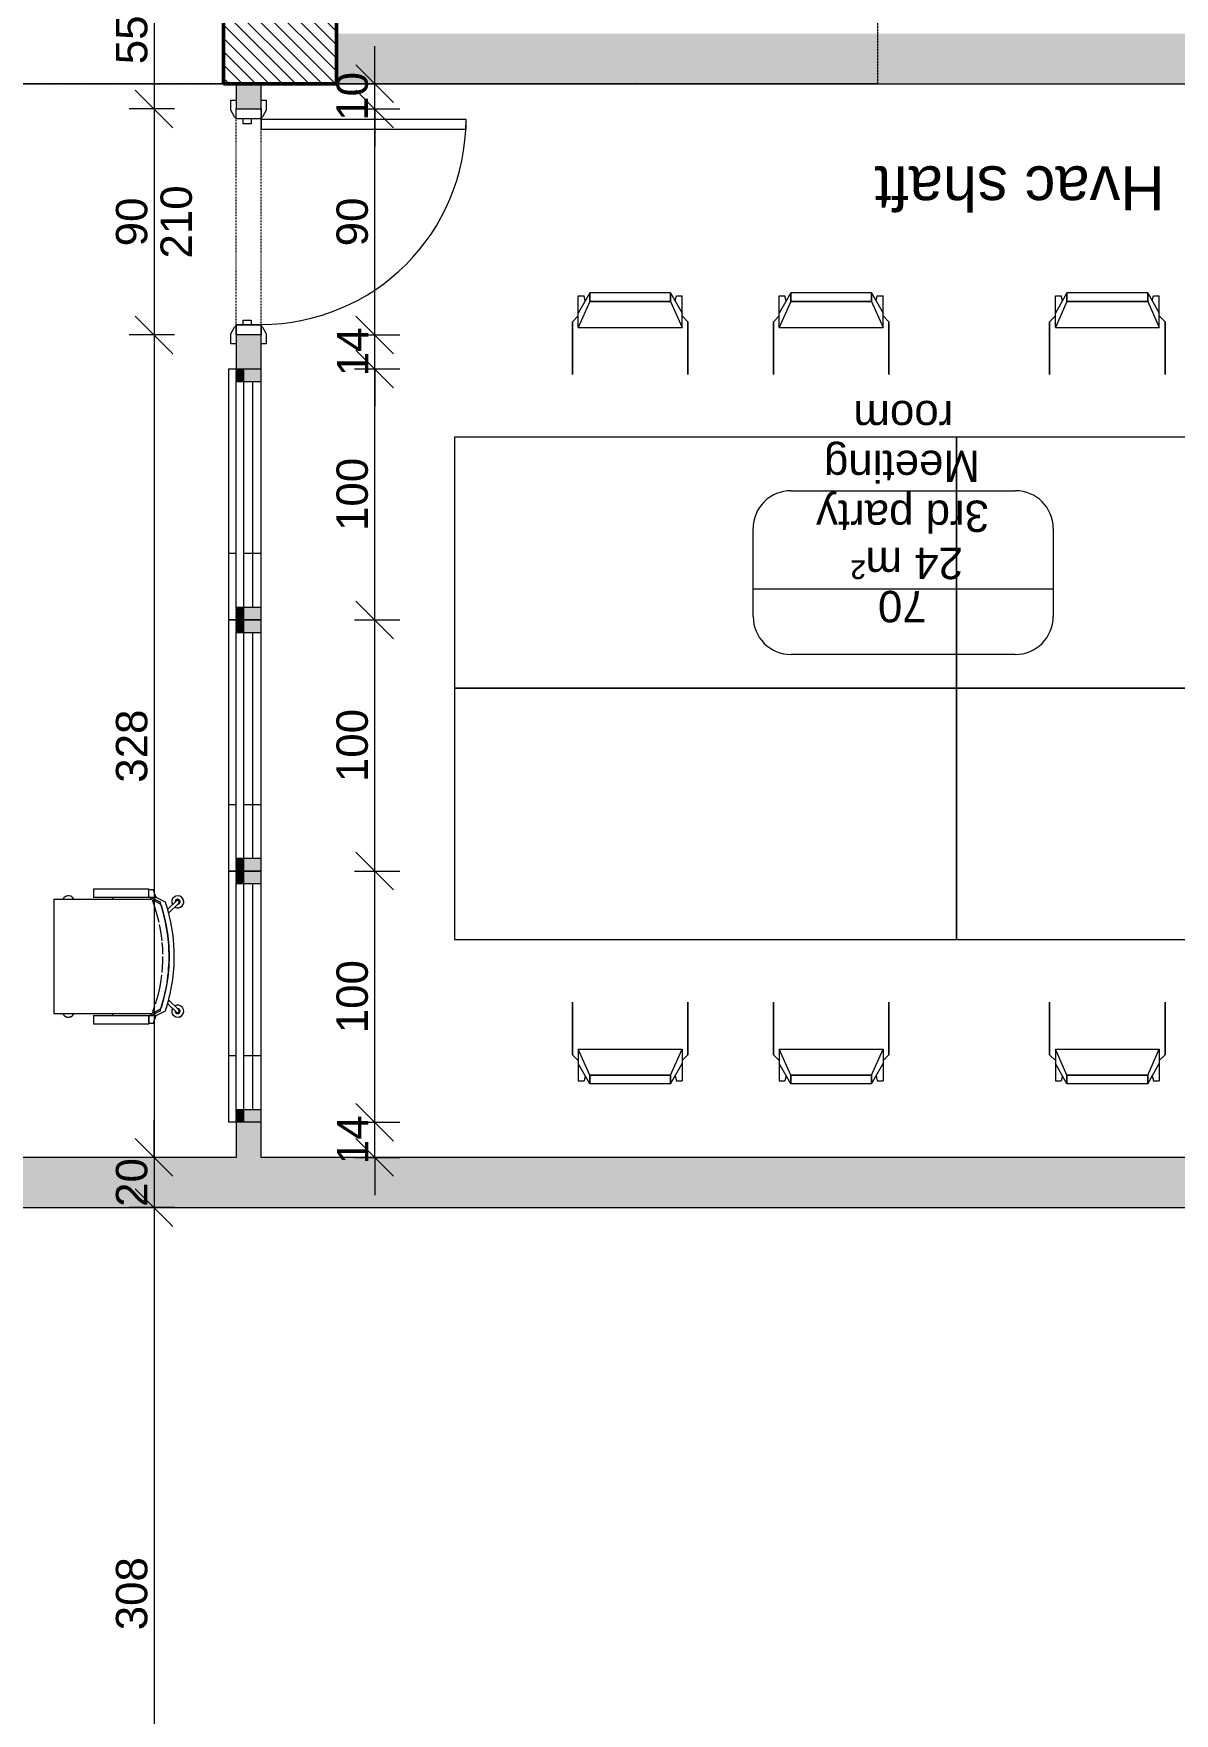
# Model space of a CAD drawing. Header units: centimetres. Extents: x -5566 to 5867, y -120 to 4683.
# Drawn here: x -4486 to -4031, y 1922 to 2590 of the extents above; entities that cross this region are included whole.
import ezdxf

# ---------------------------------------------------------------- set-up
doc = ezdxf.new("R2010")
doc.units = ezdxf.units.CM
doc.linetypes.add('Dash', pattern=[0.6, 0.3, -0.3])
doc.linetypes.add('Hidden_2', pattern=[0.6, 0.4, -0.2])
for name, color, linetype, lineweight in [('A-ANNO-DIMS', 211, 'Continuous', 5), ('A-AREA-IDEN', 2, 'Continuous', 5), ('A-DOOR', 31, 'Continuous', 13), ('A-DOOR-FRAM', 31, 'Continuous', 15), ('A-DOOR-HDLN', 31, 'Dash', 15), ('A-FLOR-OVHD', 1, 'Hidden_2', 18), ('A-GLAZ', 151, 'Continuous', 13), ('A-GLAZ-HDLN', 1, 'Dash', 15), ('A-WALL', 113, 'Continuous', 13), ('A-WALL-PATT', 111, 'Continuous', 20), ('G-ANNO-TEXT', 231, 'Continuous', 5), ('G-IMPT', 8, 'Continuous', 13), ('I-FURN', 30, 'Continuous', 13), ('I-WALL', 2, 'Continuous', 13), ('S-COLS', 52, 'Continuous', 13)]:
    doc.layers.add(name, color=color, linetype=linetype, lineweight=lineweight)
doc.styles.add('Arial', font='arial.ttf', dxfattribs={"height": 12.5})
doc.styles.add('Arial_3', font='arial.ttf', dxfattribs={"height": 17.5})
doc.dimstyles.new('100_200_2_5mm_Arial_cm', dxfattribs={"dimscale": 30.48, "dimtxt": 12.753242, "dimasz": 0.492126, "dimexe": 0.328084, "dimexo": 0.0625, "dimgap": 0.082021, "dimtad": 1, "dimdec": 0, "dimzin": 0, "dimdsep": 46, "dimtxsty": 'Arial', "dimblk1": 'OBLIQUE', "dimblk2": 'OBLIQUE', "dimsah": 1, "dimcen": 0.09, "dimdle": 0.328084, "dimazin": 0, "dimtfac": 1, "dimtdec": 4, "dimtix": 1, "dimtmove": 0, "dimatfit": 3, "dimfxl": 0.328084, "dimfxlon": 1, "dimtvp": 1, "dimtolj": 1, "dimtzin": 0, "dimlwd": 15, "dimlwe": 15, "dimarcsym": 2})
doc.dimstyles.new('200_100_2_5mm_Arial_cm___OpenHeight', dxfattribs={"dimscale": 30.48, "dimtxt": 12.753242, "dimasz": 0.492126, "dimexe": 0.328084, "dimexo": 0.0625, "dimgap": 0.082021, "dimtad": 1, "dimdec": 0, "dimzin": 0, "dimdsep": 46, "dimtxsty": 'Arial', "dimblk1": 'OBLIQUE', "dimblk2": 'OBLIQUE', "dimsah": 1, "dimcen": 0.09, "dimdle": 0.328084, "dimazin": 0, "dimtfac": 1, "dimtdec": 4, "dimtix": 1, "dimtmove": 0, "dimatfit": 3, "dimfxl": 0.328084, "dimfxlon": 1, "dimtvp": 1, "dimtolj": 1, "dimtzin": 0, "dimlwd": 18, "dimlwe": 18, "dimarcsym": 2})
pattern_1 = [(270, (1983.5, 585), (100, 6e-15), []), (0, (1983.5, 585), (0, 50), [])]
pattern_2 = [(270, (1883.5, 585), (100, 6e-15), []), (0, (1883.5, 585), (0, 50), [])]
pattern_3 = [(270, (1783.5, 585), (100, 6e-15), []), (0, (1783.5, 585), (0, 50), [])]

# ---------------------------------------------------------------- blocks, each defined once
blk = doc.blocks.new('AR_Structural_Columns_Concrete_Rec - 450 x 450mm-V6-Level _9_00')
at = {"layer": 'S-COLS'}
h = blk.add_hatch(dxfattribs=at)
h.set_pattern_fill('FP_9', color=8, style=0, pattern_type=2)
h.set_pattern_definition([(315, (-597.5, 1597.5), (2.6516504, 2.6516504), [])])
h.paths.add_polyline_path([(-22.5, -2.5), (-22.5, -22.5), (22.5, -22.5), (22.5, 22.5), (-22.5, 22.5)], flags=0)
at = {"layer": 'S-COLS', "lineweight": 50}
for p, q in [((22.5, 22.5), (-22.5, 22.5)), ((-22.5, 22.5), (-22.5, -22.5)), ((22.5, -22.5), (22.5, 22.5)), ((-22.5, -22.5), (22.5, -22.5))]:
    blk.add_line(p, q, dxfattribs=at)
blk = doc.blocks.new('AR_FUR_Table_Rec - L200xW100-373952-Level _9_00')
at = {"layer": 'I-FURN'}
for p, q in [((100, 50), (-100, 50)), ((-100, 50), (-100, -50)), ((100, -50), (100, 50)), ((-100, -50), (100, -50))]:
    blk.add_line(p, q, dxfattribs=at)
blk = doc.blocks.new('AR_FUR_Chair_Armless - 12ZSTG16_dwg-385050-Level _9_00')
at = {"layer": 'G-IMPT', "lineweight": 5}
for p, q in [((-57.45, 16.09), (-49.41, 20.68)), ((-57.45, 16.09), (-49.41, 20.68)), ((-56.3, 20.68), (-56.3, 18.38)), ((-49.41, 20.68), (-56.3, 20.68)), ((-54.01, 16.09), (-43.66, 20.68)), ((-54.01, 16.09), (-43.66, 20.68)), ((-43.66, 20.68), (-49.41, 20.68)), ((-48.26, 20.68), (-45.96, 22.98)), ((-45.96, 22.98), (-48.26, 20.68)), ((-45.96, 22.98), (-25, 22.98)), ((-25, 22.98), (-45.96, 22.98)), ((-43.66, 20.68), (-43.66, -20.68)), ((-57.45, -16.09), (-57.45, 16.09)), ((-57.45, 16.09), (-54.01, 16.09)), ((-57.45, -16.09), (-57.45, 16.09)), ((-54.01, 16.09), (-57.45, 16.09)), ((-54.3, 17.89), (-56.3, 18.38)), ((-54.01, -16.09), (-54.01, 16.09)), ((-54.01, 16.09), (-54.01, -16.09)), ((-57.45, -16.09), (-54.01, -16.09)), ((-57.45, -16.09), (-49.41, -20.68)), ((-54.01, -16.09), (-57.45, -16.09)), ((-57.45, -16.09), (-49.41, -20.68)), ((-54.3, -17.89), (-56.3, -18.38)), ((-56.3, -18.38), (-56.3, -20.68)), ((-54.01, -16.09), (-43.66, -20.68)), ((-54.01, -16.09), (-43.66, -20.68)), ((-49.41, -20.68), (-56.3, -20.68)), ((-43.66, -20.68), (-49.41, -20.68)), ((-45.96, -22.98), (-48.26, -20.68)), ((-45.96, -22.98), (-48.26, -20.68)), ((-45.96, -22.98), (-25, -22.98)), ((-25, -22.98), (-45.96, -22.98))]:
    blk.add_line(p, q, dxfattribs=at)
blk = doc.blocks.new('AR_FUR_Chair_Armless - AR_FUR_Chair_Armless-385056-Level _9_00')
blk.add_blockref('AR_FUR_Chair_Armless - 12ZSTG16_dwg-385050-Level _9_00', (0, 0))
blk = doc.blocks.new('AR_FUR_Chair_Armless - AR_FUR_Chair_Armless-1211962-Level _9_00')
at = {"extrusion": (0, 0, -1), "zscale": -1, "rotation": 180}
blk.add_blockref('AR_FUR_Chair_Armless - 12ZSTG16_dwg-385050-Level _9_00', (0, 0), dxfattribs=at)
blk = doc.blocks.new('AR_FUR_Chair_Office - AR_FUR_Chair_Office-387128-Level _9_00')
at = {"layer": 'I-FURN'}
for p, q in [((-22.17, 22.06), (-22.06, 22.17)), ((-18.66, 17.76), (-22.17, 21.27)), ((-21.27, 22.17), (-17.25, 18.15)), ((17.25, 18.15), (21.27, 22.17)), ((22.17, 21.27), (18.66, 17.76)), ((22.06, 22.17), (22.17, 22.06)), ((-21.65, 16.89), (-23.5, 13.21)), ((-21.65, 14.8), (-23.5, 11.11)), ((23.5, 13.21), (21.65, 16.89)), ((23.5, 11.11), (21.65, 14.8)), ((-23.5, 10.32), (-26.99, 10.32)), ((-26.99, 10.16), (-26.99, 10.32)), ((-26.99, -6.79), (-26.99, 10.16)), ((-23.5, 13.21), (-26.67, 11.94)), ((-26.67, 10.67), (-26.67, 11.94)), ((-26.67, 10.32), (-26.67, 10.67)), ((-23.5, 10.32), (-26.67, 10.32)), ((-23.5, 11.94), (-23.5, 13.21)), ((-23.5, 11.94), (-23.5, 11.11)), ((-22.91, 11.11), (-23.5, 11.11)), ((-23.5, 11.11), (-23.5, 10.32)), ((-23.5, 10.32), (-23.5, 10.16)), ((-23.5, 10.16), (-23.5, -6.79)), ((-22.86, 11.11), (-22.91, 11.11)), ((-22.86, 11.11), (-22.89, 11.11)), ((-22.86, 7.93), (-22.86, 11.14)), ((-22.86, 11.11), (-22.86, 11.11)), ((-22.86, -16.18), (-22.86, 7.93)), ((-22.64, 11.55), (-20.59, 12.29)), ((22.86, 11.14), (22.86, 7.93)), ((22.89, 11.11), (22.86, 11.11)), ((22.91, 11.11), (22.86, 11.11)), ((22.86, 11.11), (22.86, 11.11)), ((22.86, 7.93), (22.86, -16.18)), ((23.5, 11.11), (22.91, 11.11)), ((26.67, 11.94), (23.5, 13.21)), ((23.5, 13.21), (23.5, 11.94)), ((23.5, 11.11), (23.5, 11.94)), ((23.5, 10.32), (23.5, 11.11)), ((26.99, 10.32), (23.5, 10.32)), ((23.5, 10.16), (23.5, 10.32)), ((23.5, 10.32), (26.67, 10.32)), ((23.5, -6.79), (23.5, 10.16)), ((26.67, 11.94), (26.67, 10.67)), ((26.67, 10.67), (26.67, 10.32)), ((26.99, 10.32), (26.99, 10.16)), ((26.99, 10.16), (26.99, -6.79)), ((-23.5, -4.13), (-22.86, -4.13)), ((22.86, -4.13), (23.5, -4.13)), ((-26.99, -9.43), (-26.99, -6.79)), ((-26.99, -11.46), (-26.99, -9.43)), ((-26.99, -11.72), (-26.99, -11.46)), ((-26.99, -11.72), (-23.5, -11.78)), ((-23.5, -6.79), (-23.5, -9.43)), ((-23.5, -9.43), (-23.5, -11.51)), ((-23.5, -11.51), (-23.5, -11.77)), ((23.5, -9.43), (23.5, -6.79)), ((23.5, -11.51), (23.5, -9.43)), ((23.5, -11.77), (23.5, -11.51)), ((23.5, -11.78), (26.99, -11.72)), ((26.99, -6.79), (26.99, -9.43)), ((26.99, -9.43), (26.99, -11.46)), ((26.99, -11.46), (26.99, -11.72)), ((-22.86, -17), (-22.86, -16.18)), ((-22.86, -24.73), (-22.86, -17)), ((22.86, -16.18), (22.86, -17)), ((22.86, -17), (22.86, -24.73)), ((-22.86, -27.04), (-22.86, -24.73)), ((22.86, -24.73), (22.86, -27.04)), ((-22.86, -27.5), (-22.86, -27.04)), ((-22.86, -27.5), (22.86, -27.5)), ((22.86, -27.04), (22.86, -27.5))]:
    blk.add_line(p, q, dxfattribs=at)
at = {"layer": 'I-FURN', "flags": 128}
for points in [[(-22.17, 22.06), (-22.25, 21.96), (-22.3, 21.85), (-22.33, 21.73), (-22.33, 21.6), (-22.3, 21.48), (-22.25, 21.37), (-22.17, 21.27)], [(-21.27, 22.17), (-21.37, 22.25), (-21.48, 22.3), (-21.6, 22.33), (-21.73, 22.33), (-21.85, 22.3), (-21.96, 22.25), (-22.06, 22.17)], [(22.06, 22.17), (21.96, 22.25), (21.85, 22.3), (21.73, 22.33), (21.6, 22.33), (21.48, 22.3), (21.37, 22.25), (21.27, 22.17)], [(22.17, 21.27), (22.25, 21.37), (22.3, 21.48), (22.33, 21.6), (22.33, 21.73), (22.3, 21.85), (22.25, 21.96), (22.17, 22.06)], [(-22.85, 11.12), (-22.24, 12.35), (-21.63, 13.57), (-21.02, 14.79)], [(-20.97, 17.08), (-21.23, 17.05), (-21.44, 17), (-21.58, 16.95), (-21.65, 16.89)], [(-20.97, 14.99), (-21.23, 14.96), (-21.44, 14.91), (-21.58, 14.86), (-21.65, 14.8)], [(-20.39, 15.18), (-20.64, 15.1), (-20.87, 15.01)], [(-20.39, 15.18), (-16.4, 16.31), (-12.36, 17.18), (-8.26, 17.81), (-4.14, 18.19), (0, 18.32), (4.14, 18.19), (8.26, 17.81), (12.36, 17.18), (16.4, 16.31), (20.39, 15.18)], [(-20.19, 12.43), (-18.08, 13.11), (-15.64, 13.78), (-13.69, 14.24)], [(-12.7, 14.45), (-10.7, 14.83), (-8.2, 15.21), (-6.28, 15.42)], [(-5.61, 15.5), (-3.16, 15.67), (-0.87, 15.74)], [(0, 15.74), (1.89, 15.72), (4.42, 15.59), (6.32, 15.42)], [(7.32, 15.31), (9.44, 15.04), (11.93, 14.61), (14.41, 14.08), (16.85, 13.46), (18.95, 12.83)], [(20.87, 15.01), (20.64, 15.1), (20.39, 15.18)], [(21.65, 16.89), (21.58, 16.95), (21.44, 17), (21.23, 17.05), (20.97, 17.08)], [(21.65, 14.8), (21.58, 14.86), (21.44, 14.91), (21.23, 14.96), (20.97, 14.99)], [(21.02, 14.79), (21.63, 13.57), (22.24, 12.35), (22.85, 11.12)], [(19.89, 12.52), (21.67, 11.92), (22.64, 11.55)]]:
    blk.add_lwpolyline(points, dxfattribs=at)
at = {"layer": 'I-FURN'}
for centre, radius, start, end in [((-21.77, 21.77), 2.41, 135, 299.67056), ((-21.77, 21.77), 2.4, 135, 299.57686), ((-21.77, 21.77), 2.41, 351.30482, 135), ((-21.77, 21.77), 2.4, 330.42314, 135), ((-21.77, 21.77), 1, 135, 275), ((-21.77, 21.77), 1, 355, 135), ((-21.77, 21.77), 0.555, 135, 176.57329), ((-21.77, 21.77), 0.555, 93.42671, 135), ((-21.77, 21.77), 2.41, 330.32944, 351), ((21.77, 21.77), 2.41, 45, 209.67056), ((21.77, 21.77), 2.4, 45, 209.57686), ((21.77, 21.77), 2.41, 240.32944, 45), ((21.77, 21.77), 2.4, 240.42314, 45), ((21.77, 21.77), 1, 45, 185), ((21.77, 21.77), 1, 265, 45), ((21.77, 21.77), 0.555, 45, 86.57329), ((21.77, 21.77), 0.555, 3.42671, 45), ((-22.86, 13.21), 0.635, 127.5514, 180), ((22.86, 13.21), 0.635, 360, 52.4486), ((-22.91, 11.43), 0.317, 270, 280.55614), ((22.91, 11.43), 0.317, 259.44386, 270), ((-21.77, -21.77), 2.41, 117, 225), ((-21.77, -21.77), 2.4, 117, 225), ((21.77, -21.77), 2.4, 315, 63), ((21.77, -21.77), 2.41, 51.22568, 63), ((21.77, -21.77), 2.41, 315, 51), ((-21.77, -21.77), 2.41, 225, 243.08127), ((-21.77, -21.77), 2.4, 225, 242.91009), ((21.77, -21.77), 2.4, 297.08991, 315), ((21.77, -21.77), 2.41, 296.91873, 315)]:
    blk.add_arc(centre, radius, start, end, dxfattribs=at)
for points, knots in [([(20.39, 17.28), (16.73, 18.43), (9.22, 20.11), (-4.62, 20.82), (-14.54, 19.12), (-20.39, 17.28)], [-1, -1, -1, -1, -0.722222, -0.444444, 0, 0, 0, 0]), ([(-20.39, 15.08), (-14.54, 16.92), (-4.62, 18.62), (9.22, 17.92), (16.73, 16.23), (20.39, 15.08)], [0, 0, 0, 0, 0.444444, 0.722222, 1, 1, 1, 1])]:
    blk.add_open_spline(points, degree=3, knots=knots, dxfattribs=at)
for points in [[(-23.42, 13.51), (-23.42, 13.5), (-23.43, 13.49), (-23.43, 13.49)], [(-23.33, 13.63), (-23.34, 13.62), (-23.34, 13.62), (-23.35, 13.61)], [(-21.02, 14.79), (-21.02, 14.8), (-21, 14.81), (-20.97, 14.83), (-20.95, 14.84)], [(-20.87, 17.11), (-20.89, 17.1), (-20.92, 17.09), (-20.95, 17.09), (-20.97, 17.08)], [(-20.87, 15.01), (-20.89, 15.01), (-20.92, 15), (-20.95, 14.99), (-20.97, 14.99)], [(-20.95, 14.84), (-20.93, 14.86), (-20.88, 14.89), (-20.78, 14.94), (-20.66, 14.98), (-20.53, 15.03), (-20.44, 15.07), (-20.39, 15.08)], [(-20.39, 17.28), (-20.47, 17.25), (-20.64, 17.2), (-20.79, 17.14), (-20.87, 17.11)], [(20.87, 17.11), (20.79, 17.14), (20.64, 17.2), (20.47, 17.25), (20.39, 17.28)], [(20.39, 15.08), (20.44, 15.07), (20.53, 15.03), (20.66, 14.98), (20.78, 14.94), (20.88, 14.89), (20.93, 14.86), (20.95, 14.84)], [(20.97, 17.08), (20.95, 17.09), (20.92, 17.09), (20.89, 17.1), (20.87, 17.11)], [(20.97, 14.99), (20.95, 14.99), (20.92, 15), (20.89, 15.01), (20.87, 15.01)], [(20.95, 14.84), (20.97, 14.83), (21, 14.81), (21.02, 14.8), (21.02, 14.79)], [(23.35, 13.61), (23.34, 13.62), (23.34, 13.62), (23.33, 13.63)], [(23.43, 13.49), (23.43, 13.49), (23.42, 13.5), (23.42, 13.51)], [(-22.86, 11.12), (-22.86, 11.12), (-22.86, 11.12), (-22.85, 11.12)], [(22.85, 11.12), (22.86, 11.12), (22.86, 11.12), (22.86, 11.12)]]:
    blk.add_open_spline(points, degree=3, dxfattribs=at)
blk = doc.blocks.new('AR_Int_Wood_Single - W90H210-1280839-Level _9_00')
at = {"layer": 'A-DOOR', "lineweight": 15}
for p, q in [((-41, 5), (-45, 5)), ((-41, -5), (-41, 5)), ((41, -5), (41, 5)), ((41, 5), (45, 5)), ((-45, -5), (-41, -5)), ((37, -5), (37, -86.6)), ((40.8, -5), (37, -5)), ((40.8, -86.6), (40.8, -5)), ((45, -5), (41, -5)), ((37, -86.6), (40.8, -86.6))]:
    blk.add_line(p, q, dxfattribs=at)
at = {"layer": 'A-DOOR'}
blk.add_arc((40.8, -5), 81.6, 180, 270, dxfattribs=at)
at = {"layer": 'A-DOOR-FRAM'}
for p, q in [((-48.5, 7), (-44.5, 7)), ((-48.5, 5), (-48.5, 7)), ((-44.5, 7), (-41.9, 5.6)), ((41.9, 5.6), (44.5, 7)), ((44.5, 7), (48.5, 7)), ((48.5, 7), (48.5, 5)), ((-45, 5), (-48.5, 5)), ((-41, 2.2), (-39.1, 2.2)), ((-39.1, 2.2), (-39.1, -1)), ((39.1, 2.2), (41, 2.2)), ((39.1, -1), (39.1, 2.2)), ((48.5, 5), (45, 5)), ((-48.5, -7), (-48.5, -5)), ((-48.5, -5), (-45, -5)), ((-41.9, -5.6), (-44.5, -7)), ((-39.1, -1), (-41, -1)), ((41, -1), (39.1, -1)), ((44.5, -7), (41.9, -5.6)), ((45, -5), (48.5, -5)), ((48.5, -5), (48.5, -7)), ((-44.5, -7), (-48.5, -7)), ((48.5, -7), (44.5, -7))]:
    blk.add_line(p, q, dxfattribs=at)
at = {"layer": 'A-DOOR-FRAM', "lineweight": 13}
for p, q in [((-45, -5), (-45, 5)), ((-45, 5), (-41, 5)), ((-41, 5), (-41, -5)), ((41, 5), (45, 5)), ((41, -5), (41, 5)), ((45, 5), (45, -5)), ((-41, -5), (-45, -5)), ((45, -5), (41, -5))]:
    blk.add_line(p, q, dxfattribs=at)
at = {"layer": 'A-DOOR-FRAM'}
for centre, start, end in [((-42.3, 4.9), 7.12502, 60.25512), ((42.3, 4.9), 119.74488, 172.87498), ((-42.3, -4.9), 299.74488, 352.87498), ((42.3, -4.9), 187.12502, 240.25512)]:
    blk.add_arc(centre, 0.806, start, end, dxfattribs=at)
at = {"layer": 'A-DOOR-HDLN'}
for p, q in [((-45, 5), (45, 5)), ((-45, -5), (45, -5))]:
    blk.add_line(p, q, dxfattribs=at)
blk = doc.blocks.new('AR_Alum_Sgl_keep_DownOpen - W100H250-1666191-Level _9_00')
at = {"layer": 'A-GLAZ'}
h = blk.add_hatch(dxfattribs=at)
h.set_pattern_fill('FP_86', color=256, style=0, pattern_type=2)
h.set_pattern_definition(pattern_1)
h.paths.add_polyline_path([(22.8, 8), (-50, 8), (-50, 5), (50, 5), (50, 8), (45, 8)], flags=0)
for points in [[(-50, 5), (-50, 2), (-45, 2), (-45, 5)], [(45, 5), (45, 2), (50, 2), (50, 5)]]:
    blk.add_hatch(color=256, dxfattribs=at).paths.add_polyline_path(points, flags=0)
h = blk.add_hatch(color=256, dxfattribs=at)
h.paths.add_polyline_path([(50, 2), (45, 2), (45, -5), (50, -5)], flags=0)
h.paths.add_polyline_path([(-50, 2), (-50, -5), (-45, -5), (-45, 2)], flags=0)
h = blk.add_hatch(dxfattribs=at)
h.set_pattern_fill('FP_86', color=256, style=0, pattern_type=2)
h.set_pattern_definition(pattern_1)
h.paths.add_polyline_path([(45, 2), (-45, 2), (-45, -5), (45, -5)], flags=0)
for p, q in [((-50, 5), (-50, 8)), ((50, 8), (-50, 8)), ((50, 8), (50, 5)), ((45, 2), (-45, 2)), ((-45, -5), (45, -5))]:
    blk.add_line(p, q, dxfattribs=at)
at = {"layer": 'A-GLAZ', "lineweight": 15}
for p, q in [((-45, 5), (-50, 5)), ((-45, 2), (-50, 2)), ((-50, 2), (-45, 2)), ((-45, 2), (-45, 5)), ((-45, -5), (-45, 2)), ((50, 5), (45, 5)), ((45, 5), (45, 2)), ((50, 2), (45, 2)), ((45, 2), (45, -5)), ((45, 2), (50, 2)), ((50, 2), (50, 5)), ((50, -5), (50, 2)), ((-50, -5), (-45, -5)), ((45, -5), (50, -5))]:
    blk.add_line(p, q, dxfattribs=at)
at = {"layer": 'A-GLAZ', "lineweight": 18}
blk.add_line((45, -1.5), (-45, -1.5), dxfattribs=at)
at = {"layer": 'A-GLAZ-HDLN'}
blk.add_line((-50, 5), (50, 5), dxfattribs=at)
blk = doc.blocks.new('AR_Alum_Sgl_keep_DownOpen - W100H250-V107-Level _9_00')
at = {"layer": 'A-GLAZ'}
h = blk.add_hatch(dxfattribs=at)
h.set_pattern_fill('FP_88', color=256, style=0, pattern_type=2)
h.set_pattern_definition(pattern_2)
h.paths.add_polyline_path([(44.4, 8), (-50, 8), (-50, 5), (50, 5), (50, 8), (45, 8)], flags=0)
for points in [[(-50, 5), (-50, 2), (-45, 2), (-45, 5)], [(45, 5), (45, 2), (50, 2), (50, 5)]]:
    blk.add_hatch(color=256, dxfattribs=at).paths.add_polyline_path(points, flags=0)
h = blk.add_hatch(color=256, dxfattribs=at)
h.paths.add_polyline_path([(-45, 2), (-50, 2), (-50, -5), (-45, -5)], flags=0)
h.paths.add_polyline_path([(50, 2), (45, 2), (45, -5), (50, -5)], flags=0)
h = blk.add_hatch(dxfattribs=at)
h.set_pattern_fill('FP_87', color=256, style=0, pattern_type=2)
h.set_pattern_definition(pattern_2)
h.paths.add_polyline_path([(22.8, 2), (-45, 2), (-45, -5), (45, -5), (45, 2), (44.4, 2)], flags=0)
for p, q in [((-50, 5), (-50, 8)), ((50, 8), (-50, 8)), ((50, 8), (50, 5)), ((45, 2), (-45, 2)), ((-45, -5), (45, -5))]:
    blk.add_line(p, q, dxfattribs=at)
at = {"layer": 'A-GLAZ', "lineweight": 15}
for p, q in [((-45, 5), (-50, 5)), ((-50, 5), (-50, 2)), ((-50, 2), (-50, -5)), ((-45, 2), (-50, 2)), ((-50, 2), (-45, 2)), ((-45, 2), (-45, 5)), ((-45, -5), (-45, 2)), ((50, 5), (45, 5)), ((45, 5), (45, 2)), ((50, 2), (45, 2)), ((45, 2), (45, -5)), ((45, 2), (50, 2)), ((50, 2), (50, 5)), ((50, -5), (50, 2)), ((-50, -5), (-45, -5)), ((45, -5), (50, -5))]:
    blk.add_line(p, q, dxfattribs=at)
at = {"layer": 'A-GLAZ', "lineweight": 18}
blk.add_line((45, -1.5), (-45, -1.5), dxfattribs=at)
at = {"layer": 'A-GLAZ-HDLN'}
blk.add_line((-50, 5), (50, 5), dxfattribs=at)
blk = doc.blocks.new('AR_Alum_Sgl_keep_DownOpen - W100H250-V108-Level _9_00')
at = {"layer": 'A-GLAZ'}
h = blk.add_hatch(dxfattribs=at)
h.set_pattern_fill('FP_90', color=256, style=0, pattern_type=2)
h.set_pattern_definition(pattern_3)
h.paths.add_polyline_path([(45, 8), (-50, 8), (-50, 5), (50, 5), (50, 8)], flags=0)
for points in [[(-50, 5), (-50, 2), (-45, 2), (-45, 5)], [(45, 5), (45, 2), (50, 2), (50, 5)]]:
    blk.add_hatch(color=256, dxfattribs=at).paths.add_polyline_path(points, flags=0)
h = blk.add_hatch(color=256, dxfattribs=at)
h.paths.add_polyline_path([(50, 2), (45, 2), (45, -5), (50, -5)], flags=0)
h.paths.add_polyline_path([(-45, 2), (-50, 2), (-50, -5), (-45, -5)], flags=0)
h = blk.add_hatch(dxfattribs=at)
h.set_pattern_fill('FP_89', color=256, style=0, pattern_type=2)
h.set_pattern_definition(pattern_3)
h.paths.add_polyline_path([(22.8, 2), (-45, 2), (-45, -5), (45, -5), (45, 2)], flags=0)
for p, q in [((-50, 5), (-50, 8)), ((50, 8), (-50, 8)), ((50, 8), (50, 5)), ((45, 2), (-45, 2)), ((-45, -5), (45, -5))]:
    blk.add_line(p, q, dxfattribs=at)
at = {"layer": 'A-GLAZ', "lineweight": 15}
for p, q in [((-45, 5), (-50, 5)), ((-50, 5), (-50, 2)), ((-50, 2), (-50, -5)), ((-45, 2), (-50, 2)), ((-50, 2), (-45, 2)), ((-45, 2), (-45, 5)), ((-45, -5), (-45, 2)), ((50, 5), (45, 5)), ((45, 5), (45, 2)), ((50, 2), (45, 2)), ((45, 2), (45, -5)), ((45, 2), (50, 2)), ((-50, -5), (-45, -5)), ((45, -5), (50, -5))]:
    blk.add_line(p, q, dxfattribs=at)
at = {"layer": 'A-GLAZ', "lineweight": 18}
blk.add_line((45, -1.5), (-45, -1.5), dxfattribs=at)
at = {"layer": 'A-GLAZ-HDLN'}
blk.add_line((-50, 5), (50, 5), dxfattribs=at)
blk = doc.blocks.new('AR_TAG_Room - Room_Number_Area-320731-Level _9_00')
at = {"layer": 'A-AREA-IDEN'}
for p, q in [((-0.893, 0.519), (0.893, 0.519)), ((-1.195, 0), (-1.195, 0.217)), ((1.195, 0.217), (1.195, 0)), ((-1.195, -0.485), (-1.195, 0)), ((-1.195, 0), (1.195, 0)), ((1.195, 0), (1.195, -0.485)), ((0.895, -0.784), (-0.895, -0.784))]:
    blk.add_line(p, q, dxfattribs=at)
for centre, radius, start, end in [((-0.893, 0.217), 0.302, 90, 180), ((0.893, 0.217), 0.302, 0, 90), ((-0.895, -0.485), 0.3, 180, 270), ((0.895, -0.485), 0.3, 270, 0)]:
    blk.add_arc(centre, radius, start, end, dxfattribs=at)
blk = doc.blocks.new('_Oblique')
at = {"color": 0, "linetype": 'ByBlock', "lineweight": -2}
blk.add_line((-0.5, -0.5), (0.5, 0.5), dxfattribs=at)
blk = doc.blocks.new('DIMBLOCK150-Level _9_00')
at = {"layer": 'A-ANNO-DIMS', "color": 0, "lineweight": 18, "transparency": 16777216}
for p, q in [((-4437.62, 2625.49), (-4437.62, 2550.49)), ((-4429.52, 2615.49), (-4447.62, 2615.49)), ((-4429.52, 2560.49), (-4447.62, 2560.49))]:
    blk.add_line(p, q, dxfattribs=at)
at = {"layer": 'Defpoints', "color": 0, "transparency": 16777216}
for p in [(-4427.62, 2615.49), (-4437.62, 2560.49), (-4427.62, 2560.49)]:
    blk.add_point(p, dxfattribs=at)
at = {"layer": 'A-ANNO-DIMS', "color": 0, "lineweight": 18, "transparency": 16777216, "xscale": 15, "yscale": 15, "zscale": 15}
for p, rotation in [((-4437.62, 2615.49), 90), ((-4437.62, 2560.49), 270)]:
    blk.add_blockref('_Oblique', p, dxfattribs=dict(at, rotation=rotation))
at = {"layer": 'A-ANNO-DIMS', "color": 0, "lineweight": 18, "transparency": 16777216, "insert": (-4446.47, 2587.99), "char_height": 12.5, "width": 23.0736, "attachment_point": 5, "rotation": 90, "style": 'Arial'}
blk.add_mtext('\\A1;55', dxfattribs=at)
blk = doc.blocks.new('DIMBLOCK151-Level _9_00')
at = {"layer": 'A-ANNO-DIMS', "color": 0, "lineweight": 18, "transparency": 16777216}
for p, q in [((-4437.62, 2570.49), (-4437.62, 2460.49)), ((-4429.52, 2560.49), (-4447.62, 2560.49)), ((-4429.52, 2470.49), (-4447.62, 2470.49))]:
    blk.add_line(p, q, dxfattribs=at)
at = {"layer": 'Defpoints', "color": 0, "transparency": 16777216}
for p in [(-4427.62, 2560.49), (-4437.62, 2470.49), (-4427.62, 2470.49)]:
    blk.add_point(p, dxfattribs=at)
at = {"layer": 'A-ANNO-DIMS', "color": 0, "lineweight": 18, "transparency": 16777216, "xscale": 15, "yscale": 15, "zscale": 15}
for p, rotation in [((-4437.62, 2560.49), 90), ((-4437.62, 2470.49), 270)]:
    blk.add_blockref('_Oblique', p, dxfattribs=dict(at, rotation=rotation))
at = {"layer": 'A-ANNO-DIMS', "color": 0, "lineweight": 18, "transparency": 16777216, "char_height": 12.5, "width": 34.6103, "attachment_point": 5, "rotation": 90, "style": 'Arial'}
for s, insert in [('\\A1;210', (-4428.73, 2515.49)), ('\\A1;90', (-4446.5, 2515.49))]:
    blk.add_mtext(s, dxfattribs=dict(at, insert=insert))
blk = doc.blocks.new('DIMBLOCK152-Level _9_00')
at = {"layer": 'A-ANNO-DIMS', "color": 0, "lineweight": 18, "transparency": 16777216}
for p, q in [((-4437.62, 2480.49), (-4437.62, 2132.99)), ((-4429.52, 2470.49), (-4447.62, 2470.49)), ((-4429.52, 2142.99), (-4447.62, 2142.99))]:
    blk.add_line(p, q, dxfattribs=at)
at = {"layer": 'Defpoints', "color": 0, "transparency": 16777216}
for p in [(-4427.62, 2470.49), (-4437.62, 2142.99), (-4427.62, 2142.99)]:
    blk.add_point(p, dxfattribs=at)
at = {"layer": 'A-ANNO-DIMS', "color": 0, "lineweight": 18, "transparency": 16777216, "xscale": 15, "yscale": 15, "zscale": 15}
for p, rotation in [((-4437.62, 2470.49), 90), ((-4437.62, 2142.99), 270)]:
    blk.add_blockref('_Oblique', p, dxfattribs=dict(at, rotation=rotation))
at = {"layer": 'A-ANNO-DIMS', "color": 0, "lineweight": 18, "transparency": 16777216, "insert": (-4446.5, 2306.74), "char_height": 12.5, "width": 34.6103, "attachment_point": 5, "rotation": 90, "style": 'Arial'}
blk.add_mtext('\\A1;328', dxfattribs=at)
blk = doc.blocks.new('DIMBLOCK153-Level _9_00')
at = {"layer": 'A-ANNO-DIMS', "color": 0, "lineweight": 18, "transparency": 16777216}
for p, q in [((-4437.62, 2142.99), (-4437.62, 2157.99)), ((-4429.52, 2142.99), (-4447.62, 2142.99)), ((-4437.62, 2142.99), (-4437.62, 2122.99)), ((-4429.52, 2122.99), (-4447.62, 2122.99)), ((-4437.62, 2122.99), (-4437.62, 2107.99))]:
    blk.add_line(p, q, dxfattribs=at)
at = {"layer": 'Defpoints', "color": 0, "transparency": 16777216}
for p in [(-4427.62, 2142.99), (-4437.62, 2122.99), (-4427.62, 2122.99)]:
    blk.add_point(p, dxfattribs=at)
at = {"layer": 'A-ANNO-DIMS', "color": 0, "lineweight": 18, "transparency": 16777216, "xscale": 15, "yscale": 15, "zscale": 15}
for p, rotation in [((-4437.62, 2142.99), 270), ((-4437.62, 2122.99), 90)]:
    blk.add_blockref('_Oblique', p, dxfattribs=dict(at, rotation=rotation))
at = {"layer": 'A-ANNO-DIMS', "color": 0, "lineweight": 18, "transparency": 16777216, "insert": (-4446.5, 2132.99), "char_height": 12.5, "width": 23.0736, "attachment_point": 5, "rotation": 90, "style": 'Arial'}
blk.add_mtext('\\A1;20', dxfattribs=at)
blk = doc.blocks.new('DIMBLOCK154-Level _9_00')
at = {"layer": 'A-ANNO-DIMS', "color": 0, "lineweight": 18, "transparency": 16777216}
for p, q in [((-4437.62, 2132.99), (-4437.62, 1805.49)), ((-4429.52, 2122.99), (-4447.62, 2122.99)), ((-4429.52, 1815.49), (-4447.62, 1815.49))]:
    blk.add_line(p, q, dxfattribs=at)
at = {"layer": 'Defpoints', "color": 0, "transparency": 16777216}
for p in [(-4427.62, 2122.99), (-4437.62, 1815.49), (-4427.62, 1815.49)]:
    blk.add_point(p, dxfattribs=at)
at = {"layer": 'A-ANNO-DIMS', "color": 0, "lineweight": 18, "transparency": 16777216, "xscale": 15, "yscale": 15, "zscale": 15}
for p, rotation in [((-4437.62, 2122.99), 90), ((-4437.62, 1815.49), 270)]:
    blk.add_blockref('_Oblique', p, dxfattribs=dict(at, rotation=rotation))
at = {"layer": 'A-ANNO-DIMS', "color": 0, "lineweight": 18, "transparency": 16777216, "insert": (-4446.5, 1969.24), "char_height": 12.5, "width": 34.6103, "attachment_point": 5, "rotation": 90, "style": 'Arial'}
blk.add_mtext('\\A1;308', dxfattribs=at)
blk = doc.blocks.new('DIMBLOCK257-Level _9_00')
at = {"layer": 'A-ANNO-DIMS', "color": 0, "lineweight": 15, "transparency": 16777216}
for p, q in [((-4349.77, 2156.99), (-4349.77, 2171.99)), ((-4357.87, 2156.99), (-4339.77, 2156.99)), ((-4349.77, 2142.99), (-4349.77, 2156.99)), ((-4357.87, 2142.99), (-4339.77, 2142.99)), ((-4349.77, 2142.99), (-4349.77, 2127.99))]:
    blk.add_line(p, q, dxfattribs=at)
at = {"layer": 'Defpoints', "color": 0, "transparency": 16777216}
for p in [(-4359.77, 2156.99), (-4349.77, 2156.99), (-4359.77, 2142.99)]:
    blk.add_point(p, dxfattribs=at)
at = {"layer": 'A-ANNO-DIMS', "color": 0, "lineweight": 15, "transparency": 16777216, "xscale": 15, "yscale": 15, "zscale": 15}
for p, rotation in [((-4349.77, 2156.99), 270), ((-4349.77, 2142.99), 90)]:
    blk.add_blockref('_Oblique', p, dxfattribs=dict(at, rotation=rotation))
at = {"layer": 'A-ANNO-DIMS', "color": 0, "lineweight": 15, "transparency": 16777216, "insert": (-4358.55, 2149.99), "char_height": 12.5, "width": 23.0736, "attachment_point": 5, "rotation": 90, "style": 'Arial'}
blk.add_mtext('\\A1;14', dxfattribs=at)
blk = doc.blocks.new('DIMBLOCK258-Level _9_00')
at = {"layer": 'A-ANNO-DIMS', "color": 0, "lineweight": 15, "transparency": 16777216}
for p, q in [((-4349.77, 2146.99), (-4349.77, 2266.99)), ((-4357.87, 2256.99), (-4339.77, 2256.99)), ((-4357.87, 2156.99), (-4339.77, 2156.99))]:
    blk.add_line(p, q, dxfattribs=at)
at = {"layer": 'Defpoints', "color": 0, "transparency": 16777216}
for p in [(-4359.77, 2256.99), (-4349.77, 2256.99), (-4359.77, 2156.99)]:
    blk.add_point(p, dxfattribs=at)
at = {"layer": 'A-ANNO-DIMS', "color": 0, "lineweight": 15, "transparency": 16777216, "xscale": 15, "yscale": 15, "zscale": 15}
for p, rotation in [((-4349.77, 2256.99), 90), ((-4349.77, 2156.99), 270)]:
    blk.add_blockref('_Oblique', p, dxfattribs=dict(at, rotation=rotation))
at = {"layer": 'A-ANNO-DIMS', "color": 0, "lineweight": 15, "transparency": 16777216, "insert": (-4358.66, 2206.99), "char_height": 12.5, "width": 34.6103, "attachment_point": 5, "rotation": 90, "style": 'Arial'}
blk.add_mtext('\\A1;100', dxfattribs=at)
blk = doc.blocks.new('DIMBLOCK259-Level _9_00')
at = {"layer": 'A-ANNO-DIMS', "color": 0, "lineweight": 15, "transparency": 16777216}
for p, q in [((-4349.77, 2246.99), (-4349.77, 2366.99)), ((-4357.87, 2356.99), (-4339.77, 2356.99)), ((-4357.87, 2256.99), (-4339.77, 2256.99))]:
    blk.add_line(p, q, dxfattribs=at)
at = {"layer": 'Defpoints', "color": 0, "transparency": 16777216}
for p in [(-4359.77, 2356.99), (-4349.77, 2356.99), (-4359.77, 2256.99)]:
    blk.add_point(p, dxfattribs=at)
at = {"layer": 'A-ANNO-DIMS', "color": 0, "lineweight": 15, "transparency": 16777216, "xscale": 15, "yscale": 15, "zscale": 15}
for p, rotation in [((-4349.77, 2356.99), 90), ((-4349.77, 2256.99), 270)]:
    blk.add_blockref('_Oblique', p, dxfattribs=dict(at, rotation=rotation))
at = {"layer": 'A-ANNO-DIMS', "color": 0, "lineweight": 15, "transparency": 16777216, "insert": (-4358.66, 2306.99), "char_height": 12.5, "width": 34.6103, "attachment_point": 5, "rotation": 90, "style": 'Arial'}
blk.add_mtext('\\A1;100', dxfattribs=at)
blk = doc.blocks.new('DIMBLOCK260-Level _9_00')
at = {"layer": 'A-ANNO-DIMS', "color": 0, "lineweight": 15, "transparency": 16777216}
for p, q in [((-4349.77, 2346.99), (-4349.77, 2466.99)), ((-4357.87, 2456.99), (-4339.77, 2456.99)), ((-4357.87, 2356.99), (-4339.77, 2356.99))]:
    blk.add_line(p, q, dxfattribs=at)
at = {"layer": 'Defpoints', "color": 0, "transparency": 16777216}
for p in [(-4359.77, 2456.99), (-4349.77, 2456.99), (-4359.77, 2356.99)]:
    blk.add_point(p, dxfattribs=at)
at = {"layer": 'A-ANNO-DIMS', "color": 0, "lineweight": 15, "transparency": 16777216, "xscale": 15, "yscale": 15, "zscale": 15}
for p, rotation in [((-4349.77, 2456.99), 90), ((-4349.77, 2356.99), 270)]:
    blk.add_blockref('_Oblique', p, dxfattribs=dict(at, rotation=rotation))
at = {"layer": 'A-ANNO-DIMS', "color": 0, "lineweight": 15, "transparency": 16777216, "insert": (-4358.66, 2406.99), "char_height": 12.5, "width": 34.6103, "attachment_point": 5, "rotation": 90, "style": 'Arial'}
blk.add_mtext('\\A1;100', dxfattribs=at)
blk = doc.blocks.new('DIMBLOCK261-Level _9_00')
at = {"layer": 'A-ANNO-DIMS', "color": 0, "lineweight": 15, "transparency": 16777216}
for p, q in [((-4349.77, 2470.49), (-4349.77, 2485.49)), ((-4357.87, 2470.49), (-4339.77, 2470.49)), ((-4349.77, 2456.99), (-4349.77, 2470.49)), ((-4357.87, 2456.99), (-4339.77, 2456.99)), ((-4349.77, 2456.99), (-4349.77, 2441.99))]:
    blk.add_line(p, q, dxfattribs=at)
at = {"layer": 'Defpoints', "color": 0, "transparency": 16777216}
for p in [(-4359.77, 2470.49), (-4349.77, 2470.49), (-4359.77, 2456.99)]:
    blk.add_point(p, dxfattribs=at)
at = {"layer": 'A-ANNO-DIMS', "color": 0, "lineweight": 15, "transparency": 16777216, "xscale": 15, "yscale": 15, "zscale": 15}
for p, rotation in [((-4349.77, 2470.49), 270), ((-4349.77, 2456.99), 90)]:
    blk.add_blockref('_Oblique', p, dxfattribs=dict(at, rotation=rotation))
at = {"layer": 'A-ANNO-DIMS', "color": 0, "lineweight": 15, "transparency": 16777216, "insert": (-4358.55, 2463.74), "char_height": 12.5, "width": 23.0736, "attachment_point": 5, "rotation": 90, "style": 'Arial'}
blk.add_mtext('\\A1;14', dxfattribs=at)
blk = doc.blocks.new('DIMBLOCK262-Level _9_00')
at = {"layer": 'A-ANNO-DIMS', "color": 0, "lineweight": 15, "transparency": 16777216}
for p, q in [((-4349.77, 2460.49), (-4349.77, 2570.49)), ((-4357.87, 2560.49), (-4339.77, 2560.49)), ((-4357.87, 2470.49), (-4339.77, 2470.49))]:
    blk.add_line(p, q, dxfattribs=at)
at = {"layer": 'Defpoints', "color": 0, "transparency": 16777216}
for p in [(-4359.77, 2560.49), (-4349.77, 2560.49), (-4359.77, 2470.49)]:
    blk.add_point(p, dxfattribs=at)
at = {"layer": 'A-ANNO-DIMS', "color": 0, "lineweight": 15, "transparency": 16777216, "xscale": 15, "yscale": 15, "zscale": 15}
for p, rotation in [((-4349.77, 2560.49), 90), ((-4349.77, 2470.49), 270)]:
    blk.add_blockref('_Oblique', p, dxfattribs=dict(at, rotation=rotation))
at = {"layer": 'A-ANNO-DIMS', "color": 0, "lineweight": 15, "transparency": 16777216, "insert": (-4358.66, 2515.49), "char_height": 12.5, "width": 23.0736, "attachment_point": 5, "rotation": 90, "style": 'Arial'}
blk.add_mtext('\\A1;90', dxfattribs=at)
blk = doc.blocks.new('DIMBLOCK263-Level _9_00')
at = {"layer": 'A-ANNO-DIMS', "color": 0, "lineweight": 15, "transparency": 16777216}
for p, q in [((-4349.77, 2570.49), (-4349.77, 2585.49)), ((-4357.87, 2570.49), (-4339.77, 2570.49)), ((-4349.77, 2560.49), (-4349.77, 2570.49)), ((-4357.87, 2560.49), (-4339.77, 2560.49)), ((-4349.77, 2560.49), (-4349.77, 2545.49))]:
    blk.add_line(p, q, dxfattribs=at)
at = {"layer": 'Defpoints', "color": 0, "transparency": 16777216}
for p in [(-4359.77, 2570.49), (-4349.77, 2570.49), (-4359.77, 2560.49)]:
    blk.add_point(p, dxfattribs=at)
at = {"layer": 'A-ANNO-DIMS', "color": 0, "lineweight": 15, "transparency": 16777216, "xscale": 15, "yscale": 15, "zscale": 15}
for p, rotation in [((-4349.77, 2570.49), 270), ((-4349.77, 2560.49), 90)]:
    blk.add_blockref('_Oblique', p, dxfattribs=dict(at, rotation=rotation))
at = {"layer": 'A-ANNO-DIMS', "color": 0, "lineweight": 15, "transparency": 16777216, "insert": (-4358.66, 2565.49), "char_height": 12.5, "width": 23.0736, "attachment_point": 5, "rotation": 90, "style": 'Arial'}
blk.add_mtext('\\A1;10', dxfattribs=at)

msp = doc.modelspace()

# ---------------------------------------------------------------- hatches: boundary and pattern name
at = {"layer": 'A-WALL-PATT', "lineweight": 13}
msp.add_hatch(color=256, dxfattribs=at).paths.add_polyline_path([(-4365, 2590.49), (-4365, 2570.49), (-3886.5, 2570.49), (-3886.5, 2590.49), (-4304.48, 2590.49)], flags=0)
h = msp.add_hatch(color=256, dxfattribs=at)
h.paths.add_polyline_path([(-4405, 2456.99), (-4395, 2456.99), (-4395, 2470.49), (-4405, 2470.49), (-4405, 2466.99)], flags=0)
h.paths.add_polyline_path([(-4405, 2156.99), (-4405, 2142.99), (-4395, 2142.99), (-4395, 2156.99), (-4402, 2156.99)], flags=0)
h.paths.add_polyline_path([(-4405, 2560.49), (-4395, 2560.49), (-4395, 2570.49), (-4405, 2570.49), (-4405, 2563.99)], flags=0)
h = msp.add_hatch(color=256, dxfattribs=at)
h.paths.add_polyline_path([(-4985.5, 2122.99), (-4945, 2122.99), (-4945, 2142.99), (-4985.5, 2142.99)], flags=0)
h.paths.add_polyline_path([(-4825, 2122.99), (-3809.5, 2122.99), (-3809.5, 2142.99), (-4825, 2142.99)], flags=0)

# ---------------------------------------------------------------- linework, layer by layer
at = {"layer": 'A-FLOR-OVHD'}
for p, q in [((-4149.5, 3415.49), (-4149.5, 2570.49)), ((-5007.5, 2570.49), (-3787.5, 2570.49)), ((-4149.5, 2570.49), (-5007.5, 2570.49))]:
    msp.add_line(p, q, dxfattribs=at)
at = {"layer": 'A-WALL', "lineweight": 20}
for p, q in [((-4405, 2142.99), (-4821.5, 2142.99)), ((-3887, 2142.99), (-4395, 2142.99)), ((-4821.5, 2122.99), (-4015, 2122.99))]:
    msp.add_line(p, q, dxfattribs=at)
at = {"layer": 'I-WALL', "lineweight": 20}
for p, q in [((-4405, 2570.49), (-4405, 2563.99)), ((-4395, 2563.99), (-4395, 2570.49)), ((-4365, 2570.49), (-3886.5, 2570.49)), ((-4405, 2466.99), (-4405, 2456.99)), ((-4395, 2456.99), (-4395, 2466.99)), ((-4405, 2456.99), (-4395, 2456.99)), ((-4405, 2156.99), (-4405, 2142.99)), ((-4395, 2156.99), (-4405, 2156.99)), ((-4395, 2142.99), (-4395, 2156.99))]:
    msp.add_line(p, q, dxfattribs=at)
at = {"layer": 'I-WALL'}
for p, q in [((-4405, 2361.99), (-4405, 2451.99)), ((-4405, 2261.99), (-4405, 2351.99)), ((-4405, 2161.99), (-4405, 2251.99))]:
    msp.add_line(p, q, dxfattribs=at)

# ---------------------------------------------------------------- block references
at = {"layer": 'A-AREA-IDEN', "xscale": 49.99999999999998, "yscale": 49.99999999999998, "zscale": 49.99999999999998, "rotation": 180}
msp.add_blockref('AR_TAG_Room - Room_Number_Area-320731-Level _9_00', (-4139.3, 2369.21), dxfattribs=at)
at = {"layer": 'A-DOOR', "rotation": 89.99999999999999}
msp.add_blockref('AR_Int_Wood_Single - W90H210-1280839-Level _9_00', (-4400, 2515.49), dxfattribs=at)
at = {"layer": 'A-GLAZ', "rotation": 89.99999999999999}
for name, p in [('AR_Alum_Sgl_keep_DownOpen - W100H250-V108-Level _9_00', (-4400, 2406.99)), ('AR_Alum_Sgl_keep_DownOpen - W100H250-V107-Level _9_00', (-4400, 2306.99)), ('AR_Alum_Sgl_keep_DownOpen - W100H250-1666191-Level _9_00', (-4400, 2206.99))]:
    msp.add_blockref(name, p, dxfattribs=at)
at = {"layer": 'I-FURN'}
for name, p, rotation in [('AR_FUR_Chair_Armless - AR_FUR_Chair_Armless-1211962-Level _9_00', (-4248, 2429.79), 270), ('AR_FUR_Chair_Armless - AR_FUR_Chair_Armless-1211962-Level _9_00', (-4168, 2429.79), 270), ('AR_FUR_Chair_Armless - AR_FUR_Chair_Armless-1211962-Level _9_00', (-4058, 2429.79), 270), ('AR_FUR_Table_Rec - L200xW100-373952-Level _9_00', (-4218, 2379.79), 180), ('AR_FUR_Table_Rec - L200xW100-373952-Level _9_00', (-4018, 2379.79), 180), ('AR_FUR_Table_Rec - L200xW100-373952-Level _9_00', (-4218, 2279.79), 180), ('AR_FUR_Table_Rec - L200xW100-373952-Level _9_00', (-4018, 2279.79), 180), ('AR_FUR_Chair_Office - AR_FUR_Chair_Office-387128-Level _9_00', (-4450, 2222.99), 270), ('AR_FUR_Chair_Armless - AR_FUR_Chair_Armless-385056-Level _9_00', (-4248, 2229.79), 89.99999999999999), ('AR_FUR_Chair_Armless - AR_FUR_Chair_Armless-385056-Level _9_00', (-4168, 2229.79), 89.99999999999999), ('AR_FUR_Chair_Armless - AR_FUR_Chair_Armless-385056-Level _9_00', (-4058, 2229.79), 89.99999999999999)]:
    msp.add_blockref(name, p, dxfattribs=dict(at, rotation=rotation))
at = {"layer": 'S-COLS'}
msp.add_blockref('AR_Structural_Columns_Concrete_Rec - 450 x 450mm-V6-Level _9_00', (-4387.5, 2592.99), dxfattribs=at)

# ---------------------------------------------------------------- texts
at = {"layer": 'A-AREA-IDEN', "char_height": 12.5, "attachment_point": 1, "rotation": 180, "style": 'Arial'}
for s, insert, width in [('room', (-4119.33, 2431.73), 48.5021), ('Meeting', (-4108.74, 2411.88), 74.1561), ('3rd party', (-4105.11, 2392.04), 82.9747), ('24 m²', (-4115.47, 2373.26), 54.5147), ('70', (-4129.93, 2356.08), 23.2489)]:
    msp.add_mtext(s, dxfattribs=dict(at, insert=insert, width=width))
at = {"layer": 'G-ANNO-TEXT', "color": 7, "lineweight": 35, "insert": (-4035.18, 2520.13), "char_height": 17.5, "width": 142.7004, "attachment_point": 1, "rotation": 180, "style": 'Arial_3'}
msp.add_mtext('Hvac shaft', dxfattribs=at)

# ---------------------------------------------------------------- dimensions: what is measured, and where the dimension line sits
at = {"layer": 'A-ANNO-DIMS', "lineweight": 18}
for base, p1, p2, override, picture, middle in [((-4437.62, 2560.49), (-4427.62, 2615.49), (-4427.62, 2560.49), {"dimpost": '<>', "dimfxl": 55}, 'DIMBLOCK150-Level _9_00', (-4446.47, 2587.99)), ((-4437.61537503, 2142.99172688), (-4427.61537503, 2470.49172688), (-4427.61537503, 2142.99172688), {"dimpost": '<>', "dimfxl": 327.5}, 'DIMBLOCK152-Level _9_00', (-4446.50180068, 2306.74172688)), ((-4437.62, 2122.99), (-4427.62, 2142.99), (-4427.62, 2122.99), {"dimpost": '<>', "dimfxl": 20}, 'DIMBLOCK153-Level _9_00', (-4446.5, 2132.99)), ((-4437.61537503, 1815.49172688), (-4427.61537503, 2122.99172688), (-4427.61537503, 1815.49172688), {"dimpost": '<>', "dimfxl": 307.5}, 'DIMBLOCK154-Level _9_00', (-4446.50180068, 1969.24172688))]:
    dim = msp.add_linear_dim(base=base, p1=p1, p2=p2, angle=270, dimstyle='200_100_2_5mm_Arial_cm___OpenHeight', override=override, dxfattribs=at)
    dim.commit()
    dim.dimension.update_dxf_attribs({"geometry": picture, "text_midpoint": middle})
at = {"layer": 'A-ANNO-DIMS', "lineweight": 15}
for base, p1, p2, override, picture, middle in [((-4349.77, 2570.49), (-4359.77, 2560.49), (-4359.77, 2570.49), {"dimpost": '<>', "dimfxl": 10}, 'DIMBLOCK263-Level _9_00', (-4358.66, 2565.49)), ((-4349.77, 2560.49), (-4359.77, 2470.49), (-4359.77, 2560.49), {"dimpost": '<>', "dimfxl": 90}, 'DIMBLOCK262-Level _9_00', (-4358.66, 2515.49)), ((-4349.77311116, 2470.49172688), (-4359.77311116, 2456.99172688), (-4359.77311116, 2470.49172688), {"dimpost": '<>', "dimfxl": 13.5}, 'DIMBLOCK261-Level _9_00', (-4358.54869097, 2463.74172688)), ((-4349.77, 2456.99), (-4359.77, 2356.99), (-4359.77, 2456.99), {"dimpost": '<>', "dimfxl": 100}, 'DIMBLOCK260-Level _9_00', (-4358.66, 2406.99)), ((-4349.77, 2356.99), (-4359.77, 2256.99), (-4359.77, 2356.99), {"dimpost": '<>', "dimfxl": 100}, 'DIMBLOCK259-Level _9_00', (-4358.66, 2306.99)), ((-4349.77, 2256.99), (-4359.77, 2156.99), (-4359.77, 2256.99), {"dimpost": '<>', "dimfxl": 100}, 'DIMBLOCK258-Level _9_00', (-4358.66, 2206.99)), ((-4349.77, 2156.99), (-4359.77, 2142.99), (-4359.77, 2156.99), {"dimpost": '<>', "dimfxl": 14}, 'DIMBLOCK257-Level _9_00', (-4358.55, 2149.99))]:
    dim = msp.add_linear_dim(base=base, p1=p1, p2=p2, angle=270, dimstyle='100_200_2_5mm_Arial_cm', override=override, dxfattribs=at)
    dim.commit()
    dim.dimension.update_dxf_attribs({"geometry": picture, "text_midpoint": middle})
at = {"layer": 'A-ANNO-DIMS', "lineweight": 18}
dim = msp.add_linear_dim(base=(-4437.62, 2470.49), p1=(-4427.62, 2560.49), p2=(-4427.62, 2470.49), angle=270, text='<>\\X210', dimstyle='200_100_2_5mm_Arial_cm___OpenHeight', override={"dimpost": '<>', "dimfxl": 90}, dxfattribs=at)
dim.commit()
dim.dimension.update_dxf_attribs({"geometry": 'DIMBLOCK151-Level _9_00', "text_midpoint": (-4437.62, 2515.49)})

doc.saveas('drawing.dxf')
